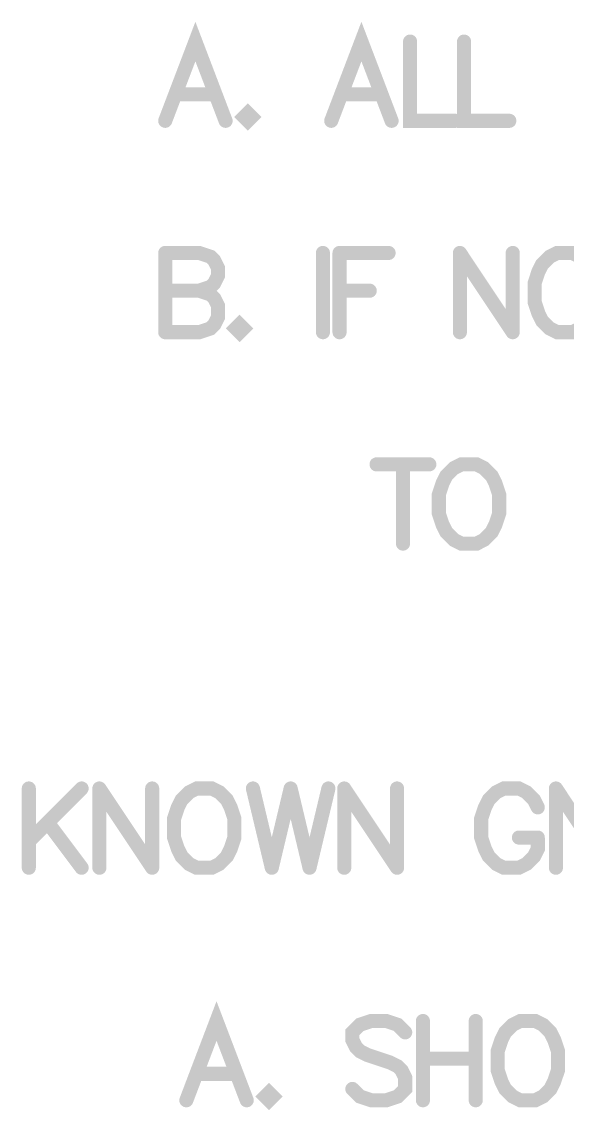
# Model space of a CAD drawing. Extents: x -9.8 to 23.3, y -7.1 to 14.3.
# Drawn here: x -6.023 to -5.636, y 2.349 to 3.122 of the extents above; entities that cross this region are included whole.
import ezdxf

# ---------------------------------------------------------------- set-up
doc = ezdxf.new("R2010")
doc.units = 0
doc.layers.add('2D_LINE_00', color=1, linetype='CONTINUOUS')

# ---------------------------------------------------------------- blocks, each defined once
blk = doc.blocks.new('SMOOTH_0$01')
at = {"const_width": 0.005}
blk.add_lwpolyline([(-0.0025, 0, 1), (0.0025, 0, 1)], format="xyb", close=True, dxfattribs=at)
blk = doc.blocks.new('DRAWING_223')
at = {"layer": '2D_LINE_00', "const_width": 0.01}
blk.add_lwpolyline([(0, 0), (0, -0.05624)], dxfattribs=at)
at = {"layer": '2D_LINE_00'}
for p in [(0, 0), (0, -0.05624)]:
    blk.add_blockref('SMOOTH_0$01', p, dxfattribs=at)
blk = doc.blocks.new('DRAWING_224')
at = {"layer": '2D_LINE_00', "const_width": 0.01}
blk.add_lwpolyline([(0, 0), (0.03749, 0)], dxfattribs=at)
at = {"layer": '2D_LINE_00'}
for p in [(0, 0), (0.03749, 0)]:
    blk.add_blockref('SMOOTH_0$01', p, dxfattribs=at)
blk = doc.blocks.new('DRAWING_225')
at = {"layer": '2D_LINE_00', "const_width": 0.01}
blk.add_lwpolyline([(0, 0), (-0.00536, -0.00268), (-0.01072, -0.00804), (-0.01339, -0.01339), (-0.01607, -0.02143), (-0.01607, -0.03482), (-0.01339, -0.04285), (-0.01072, -0.04821), (-0.00536, -0.05356), (0, -0.05624), (0.01071, -0.05624), (0.01606, -0.05356), (0.02142, -0.04821), (0.0241, -0.04285), (0.02678, -0.03482), (0.02678, -0.02143), (0.0241, -0.01339), (0.02142, -0.00804), (0.01606, -0.00268), (0.01071, 0), (0, 0)], dxfattribs=at)
at = {"layer": '2D_LINE_00'}
for p in [(-0.00536, -0.00268), (0, 0), (0, 0), (0.01071, 0), (0.01606, -0.00268), (-0.01072, -0.00804), (0.02142, -0.00804), (-0.01339, -0.01339), (0.0241, -0.01339), (-0.01607, -0.02143), (0.02678, -0.02143), (-0.01607, -0.03482), (0.02678, -0.03482), (-0.01339, -0.04285), (0.0241, -0.04285), (-0.01072, -0.04821), (0.02142, -0.04821), (-0.00536, -0.05356), (0, -0.05624), (0.01071, -0.05624), (0.01606, -0.05356)]:
    blk.add_blockref('SMOOTH_0$01', p, dxfattribs=at)
blk = doc.blocks.new('DRAWING_284')
at = {"layer": '2D_LINE_00', "const_width": 0.01}
blk.add_lwpolyline([(0, 0), (0, -0.05624)], dxfattribs=at)
at = {"layer": '2D_LINE_00'}
for p in [(0, 0), (0, -0.05624)]:
    blk.add_blockref('SMOOTH_0$01', p, dxfattribs=at)
blk = doc.blocks.new('DRAWING_285')
at = {"layer": '2D_LINE_00', "const_width": 0.01}
blk.add_lwpolyline([(0, 0), (0.0241, 0), (0.03214, -0.00268), (0.03481, -0.00536), (0.03749, -0.01071), (0.03749, -0.01607), (0.03481, -0.02143), (0.03214, -0.0241), (0.0241, -0.02678)], dxfattribs=at)
at = {"layer": '2D_LINE_00'}
for p in [(0, 0), (0.0241, 0), (0.03214, -0.00268), (0.03481, -0.00536), (0.03749, -0.01071), (0.03749, -0.01607), (0.0241, -0.02678), (0.03214, -0.0241), (0.03481, -0.02143)]:
    blk.add_blockref('SMOOTH_0$01', p, dxfattribs=at)
blk = doc.blocks.new('DRAWING_286')
at = {"layer": '2D_LINE_00', "const_width": 0.01}
blk.add_lwpolyline([(0, 0), (0.0241, 0), (0.03214, -0.00268), (0.03481, -0.00536), (0.03749, -0.01071), (0.03749, -0.01875), (0.03481, -0.0241), (0.03214, -0.02678), (0.0241, -0.02946), (0, -0.02946)], dxfattribs=at)
at = {"layer": '2D_LINE_00'}
for p in [(0, 0), (0.0241, 0), (0.03214, -0.00268), (0.03481, -0.00536), (0.03749, -0.01071), (0.03749, -0.01875), (0.03214, -0.02678), (0.03481, -0.0241), (0, -0.02946), (0.0241, -0.02946)]:
    blk.add_blockref('SMOOTH_0$01', p, dxfattribs=at)
blk = doc.blocks.new('DRAWING_287')
at = {"layer": '2D_LINE_00', "const_width": 0.01}
blk.add_lwpolyline([(0, 0), (-0.00268, -0.00268), (0, -0.00536), (0.00268, -0.00268), (0, 0)], dxfattribs=at)
at = {"layer": '2D_LINE_00'}
for p in [(-0.00268, -0.00268), (0, 0), (0, 0), (0.00268, -0.00268), (0, -0.00536)]:
    blk.add_blockref('SMOOTH_0$01', p, dxfattribs=at)
blk = doc.blocks.new('DRAWING_288')
at = {"layer": '2D_LINE_00', "const_width": 0.01}
blk.add_lwpolyline([(0, 0), (0, -0.05624)], dxfattribs=at)
at = {"layer": '2D_LINE_00'}
for p in [(0, 0), (0, -0.05624)]:
    blk.add_blockref('SMOOTH_0$01', p, dxfattribs=at)
blk = doc.blocks.new('DRAWING_289')
at = {"layer": '2D_LINE_00', "const_width": 0.01}
blk.add_lwpolyline([(0, 0), (0, -0.05624)], dxfattribs=at)
at = {"layer": '2D_LINE_00'}
for p in [(0, 0), (0, -0.05624)]:
    blk.add_blockref('SMOOTH_0$01', p, dxfattribs=at)
blk = doc.blocks.new('DRAWING_290')
at = {"layer": '2D_LINE_00', "const_width": 0.01}
blk.add_lwpolyline([(0, 0), (0.03482, 0)], dxfattribs=at)
at = {"layer": '2D_LINE_00'}
for p in [(0, 0), (0.03482, 0)]:
    blk.add_blockref('SMOOTH_0$01', p, dxfattribs=at)
blk = doc.blocks.new('DRAWING_291')
at = {"layer": '2D_LINE_00', "const_width": 0.01}
blk.add_lwpolyline([(0, 0), (0.02143, 0)], dxfattribs=at)
at = {"layer": '2D_LINE_00'}
for p in [(0, 0), (0.02143, 0)]:
    blk.add_blockref('SMOOTH_0$01', p, dxfattribs=at)
blk = doc.blocks.new('DRAWING_292')
at = {"layer": '2D_LINE_00', "const_width": 0.01}
blk.add_lwpolyline([(0, 0), (0, -0.05624)], dxfattribs=at)
at = {"layer": '2D_LINE_00'}
for p in [(0, 0), (0, -0.05624)]:
    blk.add_blockref('SMOOTH_0$01', p, dxfattribs=at)
blk = doc.blocks.new('DRAWING_293')
at = {"layer": '2D_LINE_00', "const_width": 0.01}
blk.add_lwpolyline([(0, 0), (0.03749, -0.05624)], dxfattribs=at)
at = {"layer": '2D_LINE_00'}
for p in [(0, 0), (0.03749, -0.05624)]:
    blk.add_blockref('SMOOTH_0$01', p, dxfattribs=at)
blk = doc.blocks.new('DRAWING_294')
at = {"layer": '2D_LINE_00', "const_width": 0.01}
blk.add_lwpolyline([(0, 0), (0, -0.05624)], dxfattribs=at)
at = {"layer": '2D_LINE_00'}
for p in [(0, 0), (0, -0.05624)]:
    blk.add_blockref('SMOOTH_0$01', p, dxfattribs=at)
blk = doc.blocks.new('DRAWING_295')
at = {"layer": '2D_LINE_00', "const_width": 0.01}
blk.add_lwpolyline([(0, 0), (-0.00535, -0.00268), (-0.01071, -0.00804), (-0.01339, -0.01339), (-0.01606, -0.02143), (-0.01606, -0.03482), (-0.01339, -0.04285), (-0.01071, -0.04821), (-0.00535, -0.05356), (0, -0.05624), (0.01072, -0.05624), (0.01607, -0.05356), (0.02143, -0.04821), (0.02411, -0.04285), (0.02678, -0.03482), (0.02678, -0.02143), (0.02411, -0.01339), (0.02143, -0.00804), (0.01607, -0.00268), (0.01072, 0), (0, 0)], dxfattribs=at)
at = {"layer": '2D_LINE_00'}
for p in [(-0.00535, -0.00268), (0, 0), (0, 0), (0.01072, 0), (0.01607, -0.00268), (-0.01071, -0.00804), (0.02143, -0.00804), (-0.01339, -0.01339), (0.02411, -0.01339), (-0.01606, -0.02143), (0.02678, -0.02143), (-0.01606, -0.03482), (0.02678, -0.03482), (-0.01339, -0.04285), (0.02411, -0.04285), (-0.01071, -0.04821), (0.02143, -0.04821), (-0.00535, -0.05356), (0, -0.05624), (0.01072, -0.05624), (0.01607, -0.05356)]:
    blk.add_blockref('SMOOTH_0$01', p, dxfattribs=at)
blk = doc.blocks.new('DRAWING_398')
at = {"layer": '2D_LINE_00', "const_width": 0.01}
blk.add_lwpolyline([(0, 0), (-0.02143, 0.05624), (-0.04285, 0)], dxfattribs=at)
at = {"layer": '2D_LINE_00'}
for p in [(-0.02143, 0.05624), (-0.04285, 0), (0, 0)]:
    blk.add_blockref('SMOOTH_0$01', p, dxfattribs=at)
blk = doc.blocks.new('DRAWING_399')
at = {"layer": '2D_LINE_00', "const_width": 0.01}
blk.add_lwpolyline([(0, 0), (0.02678, 0)], dxfattribs=at)
at = {"layer": '2D_LINE_00'}
for p in [(0, 0), (0.02678, 0)]:
    blk.add_blockref('SMOOTH_0$01', p, dxfattribs=at)
blk = doc.blocks.new('DRAWING_400')
at = {"layer": '2D_LINE_00', "const_width": 0.01}
blk.add_lwpolyline([(0, 0), (-0.00268, -0.00268), (0, -0.00536), (0.00268, -0.00268), (0, 0)], dxfattribs=at)
at = {"layer": '2D_LINE_00'}
for p in [(-0.00268, -0.00268), (0, 0), (0, 0), (0.00268, -0.00268), (0, -0.00536)]:
    blk.add_blockref('SMOOTH_0$01', p, dxfattribs=at)
blk = doc.blocks.new('DRAWING_401')
at = {"layer": '2D_LINE_00', "const_width": 0.01}
blk.add_lwpolyline([(0, 0), (-0.02142, 0.05624), (-0.04285, 0)], dxfattribs=at)
at = {"layer": '2D_LINE_00'}
for p in [(-0.02142, 0.05624), (-0.04285, 0), (0, 0)]:
    blk.add_blockref('SMOOTH_0$01', p, dxfattribs=at)
blk = doc.blocks.new('DRAWING_402')
at = {"layer": '2D_LINE_00', "const_width": 0.01}
blk.add_lwpolyline([(0, 0), (0.02678, 0)], dxfattribs=at)
at = {"layer": '2D_LINE_00'}
for p in [(0, 0), (0.02678, 0)]:
    blk.add_blockref('SMOOTH_0$01', p, dxfattribs=at)
blk = doc.blocks.new('DRAWING_403')
at = {"layer": '2D_LINE_00', "const_width": 0.01}
blk.add_lwpolyline([(0, 0), (0, -0.05624), (0.03214, -0.05624)], dxfattribs=at)
at = {"layer": '2D_LINE_00'}
for p in [(0, 0), (0, -0.05624), (0.03214, -0.05624)]:
    blk.add_blockref('SMOOTH_0$01', p, dxfattribs=at)
blk = doc.blocks.new('DRAWING_404')
at = {"layer": '2D_LINE_00', "const_width": 0.01}
blk.add_lwpolyline([(0, 0), (0, -0.05624), (0.03213, -0.05624)], dxfattribs=at)
at = {"layer": '2D_LINE_00'}
for p in [(0, 0), (0, -0.05624), (0.03213, -0.05624)]:
    blk.add_blockref('SMOOTH_0$01', p, dxfattribs=at)
blk = doc.blocks.new('DRAWING_2326')
at = {"layer": '2D_LINE_00', "const_width": 0.01}
blk.add_lwpolyline([(0, 0), (0, -0.05624)], dxfattribs=at)
at = {"layer": '2D_LINE_00'}
for p in [(0, 0), (0, -0.05624)]:
    blk.add_blockref('SMOOTH_0$01', p, dxfattribs=at)
blk = doc.blocks.new('DRAWING_2327')
at = {"layer": '2D_LINE_00', "const_width": 0.01}
blk.add_lwpolyline([(0, 0), (-0.03749, -0.03749)], dxfattribs=at)
at = {"layer": '2D_LINE_00'}
for p in [(0, 0), (-0.03749, -0.03749)]:
    blk.add_blockref('SMOOTH_0$01', p, dxfattribs=at)
blk = doc.blocks.new('DRAWING_2328')
at = {"layer": '2D_LINE_00', "const_width": 0.01}
blk.add_lwpolyline([(0, 0), (0.0241, -0.03214)], dxfattribs=at)
at = {"layer": '2D_LINE_00'}
for p in [(0, 0), (0.0241, -0.03214)]:
    blk.add_blockref('SMOOTH_0$01', p, dxfattribs=at)
blk = doc.blocks.new('DRAWING_2329')
at = {"layer": '2D_LINE_00', "const_width": 0.01}
blk.add_lwpolyline([(0, 0), (0, -0.05624)], dxfattribs=at)
at = {"layer": '2D_LINE_00'}
for p in [(0, 0), (0, -0.05624)]:
    blk.add_blockref('SMOOTH_0$01', p, dxfattribs=at)
blk = doc.blocks.new('DRAWING_2330')
at = {"layer": '2D_LINE_00', "const_width": 0.01}
blk.add_lwpolyline([(0, 0), (0.03749, -0.05624)], dxfattribs=at)
at = {"layer": '2D_LINE_00'}
for p in [(0, 0), (0.03749, -0.05624)]:
    blk.add_blockref('SMOOTH_0$01', p, dxfattribs=at)
blk = doc.blocks.new('DRAWING_2331')
at = {"layer": '2D_LINE_00', "const_width": 0.01}
blk.add_lwpolyline([(0, 0), (0, -0.05624)], dxfattribs=at)
at = {"layer": '2D_LINE_00'}
for p in [(0, 0), (0, -0.05624)]:
    blk.add_blockref('SMOOTH_0$01', p, dxfattribs=at)
blk = doc.blocks.new('DRAWING_2332')
at = {"layer": '2D_LINE_00', "const_width": 0.01}
blk.add_lwpolyline([(0, 0), (-0.00535, -0.00268), (-0.01071, -0.00804), (-0.01339, -0.01339), (-0.01606, -0.02143), (-0.01606, -0.03482), (-0.01339, -0.04285), (-0.01071, -0.04821), (-0.00535, -0.05356), (0, -0.05624), (0.01071, -0.05624), (0.01607, -0.05356), (0.02143, -0.04821), (0.0241, -0.04285), (0.02678, -0.03482), (0.02678, -0.02143), (0.0241, -0.01339), (0.02143, -0.00804), (0.01607, -0.00268), (0.01071, 0), (0, 0)], dxfattribs=at)
at = {"layer": '2D_LINE_00'}
for p in [(-0.00535, -0.00268), (0, 0), (0, 0), (0.01071, 0), (0.01607, -0.00268), (-0.01071, -0.00804), (0.02143, -0.00804), (-0.01339, -0.01339), (0.0241, -0.01339), (-0.01606, -0.02143), (0.02678, -0.02143), (-0.01606, -0.03482), (0.02678, -0.03482), (-0.01339, -0.04285), (0.0241, -0.04285), (-0.01071, -0.04821), (0.02143, -0.04821), (-0.00535, -0.05356), (0, -0.05624), (0.01071, -0.05624), (0.01607, -0.05356)]:
    blk.add_blockref('SMOOTH_0$01', p, dxfattribs=at)
blk = doc.blocks.new('DRAWING_2333')
at = {"layer": '2D_LINE_00', "const_width": 0.01}
blk.add_lwpolyline([(0, 0), (0.01339, -0.05624)], dxfattribs=at)
at = {"layer": '2D_LINE_00'}
for p in [(0, 0), (0.01339, -0.05624)]:
    blk.add_blockref('SMOOTH_0$01', p, dxfattribs=at)
blk = doc.blocks.new('DRAWING_2334')
at = {"layer": '2D_LINE_00', "const_width": 0.01}
blk.add_lwpolyline([(0, 0), (-0.01339, -0.05624)], dxfattribs=at)
at = {"layer": '2D_LINE_00'}
for p in [(0, 0), (-0.01339, -0.05624)]:
    blk.add_blockref('SMOOTH_0$01', p, dxfattribs=at)
blk = doc.blocks.new('DRAWING_2335')
at = {"layer": '2D_LINE_00', "const_width": 0.01}
blk.add_lwpolyline([(0, 0), (0.0134, -0.05624)], dxfattribs=at)
at = {"layer": '2D_LINE_00'}
for p in [(0, 0), (0.0134, -0.05624)]:
    blk.add_blockref('SMOOTH_0$01', p, dxfattribs=at)
blk = doc.blocks.new('DRAWING_2336')
at = {"layer": '2D_LINE_00', "const_width": 0.01}
blk.add_lwpolyline([(0, 0), (-0.01339, -0.05624)], dxfattribs=at)
at = {"layer": '2D_LINE_00'}
for p in [(0, 0), (-0.01339, -0.05624)]:
    blk.add_blockref('SMOOTH_0$01', p, dxfattribs=at)
blk = doc.blocks.new('DRAWING_2337')
at = {"layer": '2D_LINE_00', "const_width": 0.01}
blk.add_lwpolyline([(0, 0), (0, -0.05624)], dxfattribs=at)
at = {"layer": '2D_LINE_00'}
for p in [(0, 0), (0, -0.05624)]:
    blk.add_blockref('SMOOTH_0$01', p, dxfattribs=at)
blk = doc.blocks.new('DRAWING_2338')
at = {"layer": '2D_LINE_00', "const_width": 0.01}
blk.add_lwpolyline([(0, 0), (0.03749, -0.05624)], dxfattribs=at)
at = {"layer": '2D_LINE_00'}
for p in [(0, 0), (0.03749, -0.05624)]:
    blk.add_blockref('SMOOTH_0$01', p, dxfattribs=at)
blk = doc.blocks.new('DRAWING_2339')
at = {"layer": '2D_LINE_00', "const_width": 0.01}
blk.add_lwpolyline([(0, 0), (0, -0.05624)], dxfattribs=at)
at = {"layer": '2D_LINE_00'}
for p in [(0, 0), (0, -0.05624)]:
    blk.add_blockref('SMOOTH_0$01', p, dxfattribs=at)
blk = doc.blocks.new('DRAWING_2340')
at = {"layer": '2D_LINE_00', "const_width": 0.01}
blk.add_lwpolyline([(0, 0), (-0.00267, 0.00535), (-0.00803, 0.01071), (-0.01339, 0.01339), (-0.0241, 0.01339), (-0.02945, 0.01071), (-0.03481, 0.00535), (-0.03749, 0), (-0.04017, -0.00804), (-0.04017, -0.02143), (-0.03749, -0.02946), (-0.03481, -0.03482), (-0.02945, -0.04017), (-0.0241, -0.04285), (-0.01339, -0.04285), (-0.00803, -0.04017), (-0.00267, -0.03482), (0, -0.02946), (0, -0.02143)], dxfattribs=at)
at = {"layer": '2D_LINE_00'}
for p in [(-0.02945, 0.01071), (-0.0241, 0.01339), (-0.01339, 0.01339), (-0.00803, 0.01071), (-0.03481, 0.00535), (-0.00267, 0.00535), (-0.03749, 0), (0, 0), (-0.04017, -0.00804), (-0.04017, -0.02143), (0, -0.02143), (-0.03749, -0.02946), (-0.03481, -0.03482), (-0.00267, -0.03482), (0, -0.02946), (-0.02945, -0.04017), (-0.0241, -0.04285), (-0.01339, -0.04285), (-0.00803, -0.04017)]:
    blk.add_blockref('SMOOTH_0$01', p, dxfattribs=at)
blk = doc.blocks.new('DRAWING_2341')
at = {"layer": '2D_LINE_00', "const_width": 0.01}
blk.add_lwpolyline([(0, 0), (0.01339, 0)], dxfattribs=at)
at = {"layer": '2D_LINE_00'}
for p in [(0, 0), (0.01339, 0)]:
    blk.add_blockref('SMOOTH_0$01', p, dxfattribs=at)
blk = doc.blocks.new('DRAWING_2342')
at = {"layer": '2D_LINE_00', "const_width": 0.01}
blk.add_lwpolyline([(0, 0), (0, -0.05624)], dxfattribs=at)
at = {"layer": '2D_LINE_00'}
for p in [(0, 0), (0, -0.05624)]:
    blk.add_blockref('SMOOTH_0$01', p, dxfattribs=at)
blk = doc.blocks.new('DRAWING_2343')
at = {"layer": '2D_LINE_00', "const_width": 0.01}
blk.add_lwpolyline([(0, 0), (0.03749, -0.05624)], dxfattribs=at)
at = {"layer": '2D_LINE_00'}
for p in [(0, 0), (0.03749, -0.05624)]:
    blk.add_blockref('SMOOTH_0$01', p, dxfattribs=at)
blk = doc.blocks.new('DRAWING_2358')
at = {"layer": '2D_LINE_00', "const_width": 0.01}
blk.add_lwpolyline([(0, 0), (-0.02143, 0.05624), (-0.04285, 0)], dxfattribs=at)
at = {"layer": '2D_LINE_00'}
for p in [(-0.02143, 0.05624), (-0.04285, 0), (0, 0)]:
    blk.add_blockref('SMOOTH_0$01', p, dxfattribs=at)
blk = doc.blocks.new('DRAWING_2359')
at = {"layer": '2D_LINE_00', "const_width": 0.01}
blk.add_lwpolyline([(0, 0), (0.02678, 0)], dxfattribs=at)
at = {"layer": '2D_LINE_00'}
for p in [(0, 0), (0.02678, 0)]:
    blk.add_blockref('SMOOTH_0$01', p, dxfattribs=at)
blk = doc.blocks.new('DRAWING_2360')
at = {"layer": '2D_LINE_00', "const_width": 0.01}
blk.add_lwpolyline([(0, 0), (-0.00268, -0.00268), (0, -0.00536), (0.00268, -0.00268), (0, 0)], dxfattribs=at)
at = {"layer": '2D_LINE_00'}
for p in [(-0.00268, -0.00268), (0, 0), (0, 0), (0.00268, -0.00268), (0, -0.00536)]:
    blk.add_blockref('SMOOTH_0$01', p, dxfattribs=at)
blk = doc.blocks.new('DRAWING_2361')
at = {"layer": '2D_LINE_00', "const_width": 0.01}
blk.add_lwpolyline([(0, 0), (-0.00535, 0.00536), (-0.01339, 0.00804), (-0.0241, 0.00804), (-0.03213, 0.00536), (-0.03749, 0), (-0.03749, -0.00535), (-0.03481, -0.01071), (-0.03213, -0.01339), (-0.02678, -0.01606), (-0.01071, -0.02142), (-0.00535, -0.0241), (-0.00267, -0.02678), (0, -0.03213), (0, -0.04017), (-0.00535, -0.04552), (-0.01339, -0.0482), (-0.0241, -0.0482), (-0.03213, -0.04552), (-0.03749, -0.04017)], dxfattribs=at)
at = {"layer": '2D_LINE_00'}
for p in [(-0.03213, 0.00536), (-0.0241, 0.00804), (-0.01339, 0.00804), (-0.00535, 0.00536), (-0.03749, 0), (0, 0), (-0.03749, -0.00535), (-0.03481, -0.01071), (-0.03213, -0.01339), (-0.02678, -0.01606), (-0.01071, -0.02142), (-0.00535, -0.0241), (-0.00267, -0.02678), (0, -0.03213), (-0.03749, -0.04017), (0, -0.04017), (-0.03213, -0.04552), (-0.0241, -0.0482), (-0.01339, -0.0482), (-0.00535, -0.04552)]:
    blk.add_blockref('SMOOTH_0$01', p, dxfattribs=at)
blk = doc.blocks.new('DRAWING_2362')
at = {"layer": '2D_LINE_00', "const_width": 0.01}
blk.add_lwpolyline([(0, 0), (0, -0.05624)], dxfattribs=at)
at = {"layer": '2D_LINE_00'}
for p in [(0, 0), (0, -0.05624)]:
    blk.add_blockref('SMOOTH_0$01', p, dxfattribs=at)
blk = doc.blocks.new('DRAWING_2363')
at = {"layer": '2D_LINE_00', "const_width": 0.01}
blk.add_lwpolyline([(0, 0), (0, -0.05624)], dxfattribs=at)
at = {"layer": '2D_LINE_00'}
for p in [(0, 0), (0, -0.05624)]:
    blk.add_blockref('SMOOTH_0$01', p, dxfattribs=at)
blk = doc.blocks.new('DRAWING_2364')
at = {"layer": '2D_LINE_00', "const_width": 0.01}
blk.add_lwpolyline([(0, 0), (0.03749, 0)], dxfattribs=at)
at = {"layer": '2D_LINE_00'}
for p in [(0, 0), (0.03749, 0)]:
    blk.add_blockref('SMOOTH_0$01', p, dxfattribs=at)
blk = doc.blocks.new('DRAWING_2365')
at = {"layer": '2D_LINE_00', "const_width": 0.01}
blk.add_lwpolyline([(0, 0), (-0.00535, -0.00268), (-0.01071, -0.00804), (-0.01339, -0.01339), (-0.01606, -0.02143), (-0.01606, -0.03482), (-0.01339, -0.04285), (-0.01071, -0.04821), (-0.00535, -0.05356), (0, -0.05624), (0.01071, -0.05624), (0.01607, -0.05356), (0.02143, -0.04821), (0.0241, -0.04285), (0.02678, -0.03482), (0.02678, -0.02143), (0.0241, -0.01339), (0.02143, -0.00804), (0.01607, -0.00268), (0.01071, 0), (0, 0)], dxfattribs=at)
at = {"layer": '2D_LINE_00'}
for p in [(-0.00535, -0.00268), (0, 0), (0, 0), (0.01071, 0), (0.01607, -0.00268), (-0.01071, -0.00804), (0.02143, -0.00804), (-0.01339, -0.01339), (0.0241, -0.01339), (-0.01606, -0.02143), (0.02678, -0.02143), (-0.01606, -0.03482), (0.02678, -0.03482), (-0.01339, -0.04285), (0.0241, -0.04285), (-0.01071, -0.04821), (0.02143, -0.04821), (-0.00535, -0.05356), (0, -0.05624), (0.01071, -0.05624), (0.01607, -0.05356)]:
    blk.add_blockref('SMOOTH_0$01', p, dxfattribs=at)

msp = doc.modelspace()

# ---------------------------------------------------------------- block references
for name, p in [('DRAWING_398', (-5.87855, 3.0513)), ('DRAWING_401', (-5.76072, 3.0513)), ('DRAWING_403', (-5.7476, 3.10754)), ('DRAWING_404', (-5.7093, 3.10754)), ('DRAWING_399', (-5.91337, 3.07005)), ('DRAWING_402', (-5.79553, 3.07005)), ('DRAWING_400', (-5.86275, 3.05666)), ('DRAWING_284', (-5.9214, 2.95754)), ('DRAWING_285', (-5.9214, 2.95754)), ('DRAWING_288', (-5.80946, 2.95754)), ('DRAWING_289', (-5.79768, 2.95754)), ('DRAWING_290', (-5.79768, 2.95754)), ('DRAWING_292', (-5.71225, 2.95754)), ('DRAWING_293', (-5.71225, 2.95754)), ('DRAWING_294', (-5.67476, 2.95754)), ('DRAWING_295', (-5.64316, 2.95754)), ('DRAWING_286', (-5.9214, 2.93076)), ('DRAWING_291', (-5.79768, 2.93076)), ('DRAWING_287', (-5.86864, 2.90666)), ('DRAWING_224', (-5.7714, 2.80754)), ('DRAWING_223', (-5.75265, 2.80754)), ('DRAWING_225', (-5.71114, 2.80754)), ('DRAWING_2326', (-6.01822, 2.57754)), ('DRAWING_2327', (-5.98073, 2.57754)), ('DRAWING_2329', (-5.96814, 2.57754)), ('DRAWING_2330', (-5.96814, 2.57754)), ('DRAWING_2331', (-5.93065, 2.57754)), ('DRAWING_2332', (-5.89905, 2.57754)), ('DRAWING_2333', (-5.85915, 2.57754)), ('DRAWING_2334', (-5.83237, 2.57754)), ('DRAWING_2335', (-5.83237, 2.57754)), ('DRAWING_2336', (-5.80558, 2.57754)), ('DRAWING_2337', (-5.79434, 2.57754)), ('DRAWING_2338', (-5.79434, 2.57754)), ('DRAWING_2339', (-5.75685, 2.57754)), ('DRAWING_2340', (-5.65696, 2.56415)), ('DRAWING_2342', (-5.6441, 2.57754)), ('DRAWING_2343', (-5.6441, 2.57754)), ('DRAWING_2328', (-6.00483, 2.55344)), ('DRAWING_2341', (-5.67035, 2.54272)), ('DRAWING_2358', (-5.86355, 2.3563)), ('DRAWING_2361', (-5.75108, 2.4045)), ('DRAWING_2362', (-5.73849, 2.41254)), ('DRAWING_2363', (-5.701, 2.41254)), ('DRAWING_2365', (-5.6694, 2.41254)), ('DRAWING_2364', (-5.73849, 2.38576)), ('DRAWING_2359', (-5.89837, 2.37505)), ('DRAWING_2360', (-5.84775, 2.36166))]:
    msp.add_blockref(name, p)

doc.saveas('drawing.dxf')
